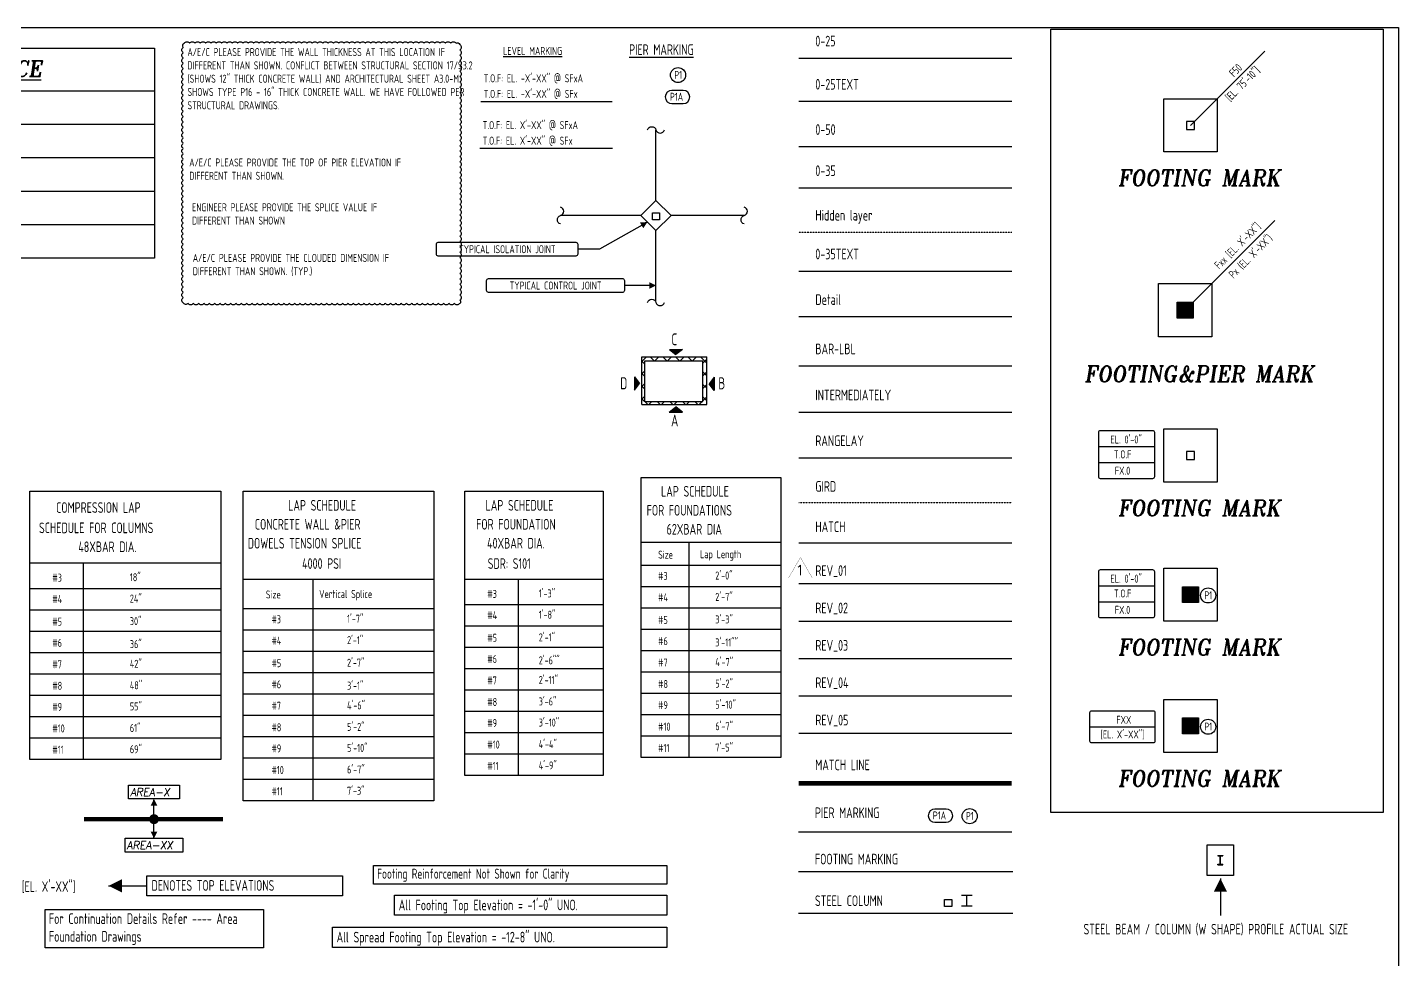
# Model space of a CAD drawing. Header units: inches. Extents: x -3675 to 25720, y -2273 to 5046.
# Drawn here: x -2571 to -1026, y -767 to 283 of the extents above; entities that cross this region are included whole.
import ezdxf
from ezdxf.enums import TextEntityAlignment as Align

# ---------------------------------------------------------------- set-up
doc = ezdxf.new("R2010")
doc.units = ezdxf.units.IN
doc.header["$LTSCALE"] = 0.025
doc.header["$MEASUREMENT"] = 0
doc.linetypes.add('HIDDEN', pattern=[6, 3, -3])
doc.linetypes.add('PHANTOM', pattern=[2.5, 1.25, -0.25, 0.25, -0.25, 0.25, -0.25])
doc.layers.get('0').update_dxf_attribs({"linetype": 'CONTINUOUS'})
for name, color, linetype in [('0-25', 7, 'CONTINUOUS'), ('0-25TEXT', 7, 'CONTINUOUS'), ('0-35', 3, 'CONTINUOUS'), ('0-35TEXT', 3, 'CONTINUOUS'), ('0-50', 10, 'CONTINUOUS'), ('BAR-LBL', 2, 'CONTINUOUS'), ('COLUMN', 1, 'CONTINUOUS'), ('DETAIL', 83, 'CONTINUOUS'), ('FOOTING MARK', 3, 'CONTINUOUS'), ('GRID', 8, 'PHANTOM'), ('Hatch', 253, 'CONTINUOUS'), ('Hgblock', 7, 'CONTINUOUS'), ('hidden', 7, 'HIDDEN'), ('INTERMEDIATERANGELAY', 7, 'CONTINUOUS'), ('MATCH LINE', 7, 'CONTINUOUS'), ('PIER MARK', 83, 'CONTINUOUS'), ('RANGELAY', 7, 'CONTINUOUS'), ('REV_02', 30, 'CONTINUOUS'), ('REV_04', 171, 'CONTINUOUS'), ('REV_05', 212, 'CONTINUOUS'), ('REV_1', 150, 'CONTINUOUS'), ('STEEL COLUMN', 171, 'CONTINUOUS')]:
    doc.layers.add(name, color=color, linetype=linetype)
doc.layers.add('REV_03', color=7, linetype='CONTINUOUS', true_color=0x9c38ff)
doc.styles.add('AR', font='ARCHQUIK.shx', dxfattribs={"width": 0.8})
doc.styles.add('ATTR', font='romans.shx', dxfattribs={"width": 0.8, "height": 1.8645})
doc.styles.add('ROMANT', font='romant')

# ---------------------------------------------------------------- blocks, each defined once
blk = doc.blocks.new('leadrblk')
blk.add_lwpolyline([(0, 0, 0, 1, 0), (1, 0, 1, 1, 0)], format="xyseb")
blk = doc.blocks.new('*U33')
at = {"layer": 'Hgblock', "color": 7}
for p, q in [((-0.062, 0), (0.062, 0)), ((-0.062, 0), (-0.062, -0.011)), ((0.062, 0), (0.062, -0.011)), ((-0.062, -0.011), (-0.017, -0.011)), ((-0.062, -0.212), (-0.017, -0.212)), ((-0.062, -0.223), (-0.062, -0.212)), ((-0.062, -0.223), (0.062, -0.223)), ((-0.003, -0.198), (-0.003, -0.025)), ((0.003, -0.198), (0.003, -0.025)), ((0.017, -0.011), (0.062, -0.011)), ((0.017, -0.212), (0.062, -0.212)), ((0.062, -0.223), (0.062, -0.212))]:
    blk.add_line(p, q, dxfattribs=at)
for centre, start, end in [((-0.017, -0.025), 0, 90), ((-0.017, -0.198), 270, 0), ((0.017, -0.025), 90, 180), ((0.017, -0.198), 180, 270)]:
    blk.add_arc(centre, 0.0139, start, end, dxfattribs=at)
at = {"layer": 'Hgblock', "color": 7, "style": 'ATTR', "width": 0.8, "flags": 9}
blk.add_attdef('ESTCODE', (0, -0.223), '', height=0.000118, dxfattribs=at)
blk = doc.blocks.new('Rev_Tri (48)')
at = {"const_width": 0.128}
blk.add_lwpolyline([(6.69, 11.58), (13.37, 0), (0, 0)], close=True, dxfattribs=at)
at = {"color": 1, "style": 'ROMANT'}
blk.add_attdef('R', (3.93, 1.52, -0.03), '', height=5.75, dxfattribs=at)

msp = doc.modelspace()

# ---------------------------------------------------------------- hatches: boundary and pattern name
at = {"layer": '0-25TEXT'}
for points in [[(-1847.76145, -79.42287), (-1840.2802, -85.16847), (-1832.79895, -79.42287)], [(-1887.06594, -125.22206), (-1881.30609, -117.72225), (-1887.06594, -110.22244)], [(-1797.11205, -110.66294), (-1802.87191, -118.16275), (-1797.11205, -125.66256)], [(-1832.77745, -150.0556), (-1840.27726, -144.29574), (-1847.77707, -150.0556)]]:
    msp.add_hatch(color=256, dxfattribs=at).paths.add_polyline_path(points)
at = {"layer": 'Hatch'}
for points in [[(-1257.73166, -44.20109), (-1257.73166, -26.20109), (-1275.73166, -26.20109), (-1275.73166, -44.20109)], [(-1251.83179, -364.86914), (-1251.83179, -346.86914), (-1269.83179, -346.86914), (-1269.83179, -364.86914)], [(-1251.83179, -512.85182), (-1251.83179, -494.85182), (-1269.83179, -494.85182), (-1269.83179, -512.85182)]]:
    msp.add_hatch(color=256, dxfattribs=at).paths.add_polyline_path(points, flags=0)
h = msp.add_hatch(dxfattribs=at)
h.set_pattern_fill('ANSI37', color=256, scale=80, style=0)
h.set_pattern_definition([(45, (5397.641, 479.986), (-7.071068, 7.071068), []), (135, (5397.641, 479.986), (-7.071068, -7.071068), [])])
h.paths.add_polyline_path([(-1878.6515, -87.88924), (-1878.6515, -141.56822), (-1805.5265, -141.56822), (-1805.5265, -87.88924)])
h.paths.add_polyline_path([(-1875.2765, -92.38924), (-1810.0265, -92.38924), (-1810.0265, -138.19322), (-1875.2765, -138.19322)], flags=16)

# ---------------------------------------------------------------- linework, layer by layer
for points in [[(-1043.72761, -601.53762), (-1418.17788, -601.53762), (-1418.17788, 281.53908), (-1043.72761, 281.53908)], [(-1290.83179, 203.10721), (-1230.83179, 203.10721), (-1230.83179, 143.10721), (-1290.83179, 143.10721)], [(-1296.73166, -5.20109), (-1236.73166, -5.20109), (-1236.73166, -65.20109), (-1296.73166, -65.20109)], [(-1290.83179, -169.055), (-1230.83179, -169.055), (-1230.83179, -229.055), (-1290.83179, -229.055)], [(-1290.83179, -325.86914), (-1230.83179, -325.86914), (-1230.83179, -385.86914), (-1290.83179, -385.86914)], [(-1290.83179, -473.85182), (-1230.83179, -473.85182), (-1230.83179, -533.85182), (-1290.83179, -533.85182)]]:
    msp.add_lwpolyline(points, close=True)
at = {"layer": '0-25'}
msp.add_lwpolyline([(-1702.02284, 248.92699), (-1462.02284, 248.92699)], dxfattribs=at)
at = {"layer": '0-25TEXT'}
for p, q in [((-1847.76145, -79.42287), (-1832.79895, -79.42287)), ((-1847.76145, -79.42287), (-1840.2802, -85.16847)), ((-1832.79895, -79.42287), (-1840.2802, -85.16847)), ((-1887.06594, -110.22244), (-1887.06594, -125.22206)), ((-1887.06594, -110.22244), (-1881.30609, -117.72225)), ((-1887.06594, -125.22206), (-1881.30609, -117.72225)), ((-1797.11205, -110.66294), (-1802.87191, -118.16275)), ((-1797.11205, -125.66256), (-1802.87191, -118.16275)), ((-1797.11205, -110.66294), (-1797.11205, -125.66256)), ((-1847.77707, -150.0556), (-1840.27726, -144.29574)), ((-1847.77707, -150.0556), (-1832.77745, -150.0556)), ((-1832.77745, -150.0556), (-1840.27726, -144.29574))]:
    msp.add_line(p, q, dxfattribs=at)
for points in [[(-1702.02284, 200.24277), (-1462.02284, 200.24277)], [(-1872.47106, 64.11684), (-1926.43068, 33.51897), (-1950.99329, 33.51897)], [(-1862.83195, -7.41713), (-1898.31743, -7.41713)], [(-2428.21184, -630.3391), (-2428.21184, -587.21224)], [(-1227.01849, -675.6663), (-1227.01849, -717.41671)], [(-2479.36978, -684.06591), (-2436.17041, -684.06591)]]:
    msp.add_lwpolyline(points, dxfattribs=at)
at = {"layer": '0-25TEXT', "const_width": 5.54795}
msp.add_lwpolyline([(-2425.43787, -608.89892, 1), (-2430.98582, -608.89892, 1)], format="xyb", close=True, dxfattribs=at)
at = {"layer": '0-35'}
for p, q in [((-1862.83195, 88.41886), (-1862.83195, 167.94829)), ((-1879.80252, 71.44829), (-1970.33195, 71.44829)), ((-1763.40227, 71.44829), (-1845.86139, 71.44829)), ((-1862.83195, -25.05171), (-1862.83195, 54.47773)), ((-1878.6515, -87.88924), (-1805.5265, -87.88924)), ((-1878.6515, -141.56822), (-1878.6515, -87.88924)), ((-1875.2765, -92.38924), (-1810.0265, -92.38924)), ((-1875.2765, -138.19322), (-1875.2765, -92.38924)), ((-1810.0265, -138.19322), (-1810.0265, -92.38924)), ((-1805.5265, -141.56822), (-1805.5265, -87.88924)), ((-1875.2765, -138.19322), (-1810.0265, -138.19322)), ((-1878.6515, -141.56822), (-1805.5265, -141.56822)), ((-1721.99013, -297.18037), (-1879.42765, -297.18037)), ((-1721.99013, -297.18037), (-1879.42765, -297.18037)), ((-2353.03664, -320.52393), (-2568.12291, -320.52393)), ((-2353.03664, -320.52393), (-2568.12291, -320.52393)), ((-1721.99013, -323.14113), (-1879.42765, -323.14113)), ((-2113.07723, -338.75136), (-2327.87479, -338.75136)), ((-2113.07723, -338.75136), (-2327.87479, -338.75136)), ((-1922.31833, -338.75136), (-2078.19258, -338.75136)), ((-1922.31833, -338.75136), (-2078.19258, -338.75136)), ((-2353.03664, -349.12774), (-2568.12291, -349.12774)), ((-1721.99013, -347.18287), (-1879.42765, -347.18287)), ((-1922.31833, -367.35517), (-2078.19258, -367.35517)), ((-2353.03664, -373.16948), (-2568.12291, -373.16948)), ((-2113.07723, -371.91724), (-2327.87479, -371.91724)), ((-1721.99013, -371.22461), (-1879.42765, -371.22461)), ((-2353.03664, -397.21122), (-2568.12291, -397.21122)), ((-2113.07723, -395.95898), (-2327.87479, -395.95898)), ((-1922.31833, -391.39691), (-2078.19258, -391.39691)), ((-1721.99013, -395.26635), (-1879.42765, -395.26635)), ((-1922.31833, -415.43865), (-2078.19258, -415.43865)), ((-2353.03664, -421.25296), (-2568.12291, -421.25296)), ((-2113.07723, -420.00072), (-2327.87479, -420.00072)), ((-1721.99013, -419.30809), (-1879.42765, -419.30809)), ((-2353.03664, -445.2947), (-2568.12291, -445.2947)), ((-2113.07723, -444.04246), (-2327.87479, -444.04246)), ((-1922.31833, -439.48039), (-2078.19258, -439.48039)), ((-1721.99013, -443.34983), (-1879.42765, -443.34983)), ((-2353.03664, -469.33644), (-2568.12291, -469.33644)), ((-2113.07723, -468.0842), (-2327.87479, -468.0842)), ((-1922.31833, -463.52212), (-2078.19258, -463.52212)), ((-1721.99013, -467.39157), (-1879.42765, -467.39157)), ((-2353.03664, -493.37818), (-2568.12291, -493.37818)), ((-2113.07723, -492.12594), (-2327.87479, -492.12594)), ((-1922.31833, -487.56386), (-2078.19258, -487.56386)), ((-1721.99013, -491.4333), (-1879.42765, -491.4333)), ((-2353.03664, -517.41992), (-2568.12291, -517.41992)), ((-2113.07723, -516.16767), (-2327.87479, -516.16767)), ((-1922.31833, -511.6056), (-2078.19258, -511.6056)), ((-1721.99013, -515.47504), (-1879.42765, -515.47504)), ((-2113.07723, -540.20941), (-2327.87479, -540.20941)), ((-1922.31833, -535.64734), (-2078.19258, -535.64734)), ((-2113.07723, -564.25115), (-2327.87479, -564.25115))]:
    msp.add_line(p, q, dxfattribs=at)
for points in [[(-1872.33195, 167.94829, -0.7488732654), (-1862.83195, 167.94829, 0.7488732654), (-1853.33195, 167.94829, 0.7488732654)], [(-1970.33195, 61.94829, -0.7488732654), (-1970.33195, 71.44829, 0.7488732654), (-1970.33195, 80.94829, 0.7488732654)], [(-1763.40227, 61.94829, -0.7488732654), (-1763.40227, 71.44829, 0.7488732654), (-1763.40227, 80.94829, 0.7488732654)], [(-1872.33195, -26.52114, -0.7488732654), (-1862.83195, -26.52114, 0.7488732654), (-1853.33195, -26.52114, 0.7488732654)]]:
    msp.add_lwpolyline(points, format="xyb", dxfattribs=at)
for points in [[(-1879.80252, 71.44829), (-1862.83195, 54.47773), (-1845.86139, 71.44829), (-1862.83195, 88.41886)], [(-1879.42765, -223.6312), (-1721.99013, -223.6312), (-1721.99013, -539.51678), (-1879.42765, -539.51678)], [(-2568.12291, -239.37808), (-2353.03664, -239.37808), (-2353.03664, -541.46166), (-2568.12291, -541.46166)], [(-2327.87479, -239.37808), (-2113.07723, -239.37808), (-2113.07723, -588.29289), (-2327.87479, -588.29289)], [(-2078.19258, -239.37808), (-1922.31833, -239.37808), (-1922.31833, -559.68908), (-2078.19258, -559.68908)], [(-1241.98272, -637.77873), (-1212.17523, -637.77873), (-1212.17523, -672.24422), (-1241.98272, -672.24422)]]:
    msp.add_lwpolyline(points, close=True, dxfattribs=at)
for points in [[(-1825.82107, -297.18037), (-1825.82107, -539.51678)], [(-1825.82107, -297.18037), (-1825.82107, -539.51678)], [(-2508.12291, -320.52393), (-2508.12291, -541.46166)], [(-2508.12291, -320.52393), (-2508.12291, -541.46166)], [(-2249.12271, -338.75136), (-2249.12271, -588.29289)], [(-2249.12271, -338.75136), (-2249.12271, -588.29289)], [(-2018.19258, -338.75136), (-2018.19258, -559.68908)], [(-2018.19258, -338.75136), (-2018.19258, -559.68908)]]:
    msp.add_lwpolyline(points, dxfattribs=at)
at = {"layer": '0-35TEXT', "color": 1}
for p, q in [((-1912.01293, 199.73084), (-2060.20265, 199.73084)), ((-1911.83284, 146.957), (-2061.32446, 146.957))]:
    msp.add_line(p, q, dxfattribs=at)
at = {"layer": '0-35TEXT'}
msp.add_lwpolyline([(-3121.78841, 283.49724), (-1026.37308, 283.49724), (-1026.37308, -2272.82815), (-3121.78841, -2272.82815)], close=True, dxfattribs=at)
for points in [[(-1702.02284, 102.8215), (-1462.02284, 102.8215)], [(-1702.02284, 8.93814), (-1462.02284, 8.93814)]]:
    msp.add_lwpolyline(points, dxfattribs=at)
at = {"layer": '0-35TEXT', "color": 1}
msp.add_lwpolyline([(-2180.81469, -682.15115), (-2180.81469, -661.08), (-1850.69, -661.08), (-1850.69, -682.15115)], close=True, dxfattribs=at)
at = {"layer": '0-50'}
for p, q in [((-2427.77482, 211.59569), (-3087.00302, 211.59569)), ((-2427.77482, 174.22453), (-3087.00302, 174.22453)), ((-2427.77482, 136.48012), (-3087.00302, 136.48012)), ((-2427.77482, 98.73572), (-3087.00302, 98.73572)), ((-2427.77482, 60.99132), (-3087.00302, 60.99132))]:
    msp.add_line(p, q, dxfattribs=at)
for points in [[(-3087.00302, 260.25998), (-2427.77482, 260.25998), (-2427.77482, 23.24691), (-3087.00302, 23.24691)], [(-2456.87591, -570.5305), (-2399.54778, -570.5305), (-2399.54778, -586.10807), (-2456.87591, -586.10807)], [(-2460.7451, -630.3391), (-2395.67859, -630.3391), (-2395.67859, -645.91667), (-2460.7451, -645.91667)], [(-2436.17041, -672.71862), (-2215.91597, -672.71862), (-2215.91597, -695.41321), (-2436.17041, -695.41321)], [(-2157.2071, -694.4818), (-1850.69, -694.4818), (-1850.69, -717.17639), (-2157.2071, -717.17639)], [(-2550.77307, -753.98145), (-2550.77307, -710.78834), (-2305.02134, -710.78834), (-2305.02134, -753.98145)], [(-2227.13861, -730.72335), (-1850.69, -730.72335), (-1850.69, -753.41794), (-2227.13861, -753.41794)]]:
    msp.add_lwpolyline(points, close=True, dxfattribs=at)
msp.add_lwpolyline([(-1702.02284, 149.21631), (-1462.02284, 149.21631)], dxfattribs=at)
for points in [[(-2108.11845, 41.26888), (-1952.99329, 41.26888, -0.4142135624), (-1950.99329, 39.26888), (-1950.99329, 27.76906, -0.4142135624), (-1952.99329, 25.76906), (-2108.11845, 25.76906, -0.4142135624), (-2110.11845, 27.76906), (-2110.11845, 39.26888, -0.4142135624)], [(-2051.57019, 0.33278), (-1900.31743, 0.33278, -0.4142135624), (-1898.31743, -1.66722), (-1898.31743, -13.16704, -0.4142135624), (-1900.31743, -15.16704), (-2051.57019, -15.16704, -0.4142135624), (-2053.57019, -13.16704), (-2053.57019, -1.66722, -0.4142135624)]]:
    msp.add_lwpolyline(points, format="xyb", close=True, dxfattribs=at)
at = {"layer": 'BAR-LBL'}
msp.add_lwpolyline([(-1702.02284, -98.01275), (-1462.02284, -98.01275)], dxfattribs=at)
at = {"layer": 'COLUMN'}
for points in [[(-1275.73166, -26.20109), (-1257.73166, -26.20109), (-1257.73166, -44.20109), (-1275.73166, -44.20109)], [(-1269.83179, -346.86914), (-1251.83179, -346.86914), (-1251.83179, -364.86914), (-1269.83179, -364.86914)], [(-1269.83179, -494.85182), (-1251.83179, -494.85182), (-1251.83179, -512.85182), (-1269.83179, -512.85182)]]:
    msp.add_lwpolyline(points, close=True, dxfattribs=at)
at = {"layer": 'DETAIL'}
msp.add_lwpolyline([(-2083.816, -27.55075, -0.52056705), (-2089.816, -27.55075, -0.52056705), (-2095.816, -27.55075, -0.52056705), (-2101.816, -27.55075, -0.52056705), (-2107.816, -27.55075, -0.52056705), (-2113.816, -27.55075, -0.52056705), (-2119.816, -27.55075, -0.52056705), (-2125.816, -27.55075, -0.52056705), (-2131.816, -27.55075, -0.52056705), (-2137.816, -27.55075, -0.52056705), (-2143.816, -27.55075, -0.52056705), (-2149.816, -27.55075, -0.52056705), (-2155.816, -27.55075, -0.52056705), (-2161.816, -27.55075, -0.52056705), (-2167.816, -27.55075, -0.52056705), (-2173.816, -27.55075, -0.52056705), (-2179.816, -27.55075, -0.52056705), (-2185.816, -27.55075, -0.52056705), (-2191.816, -27.55075, -0.52056705), (-2197.816, -27.55075, -0.52056705), (-2203.816, -27.55075, -0.52056705), (-2209.816, -27.55075, -0.52056705), (-2215.816, -27.55075, -0.52056705), (-2221.816, -27.55075, -0.52056705), (-2227.816, -27.55075, -0.52056705), (-2233.816, -27.55075, -0.52056705), (-2239.816, -27.55075, -0.52056705), (-2245.816, -27.55075, -0.52056705), (-2251.816, -27.55075, -0.52056705), (-2257.816, -27.55075, -0.52056705), (-2263.816, -27.55075, -0.52056705), (-2269.816, -27.55075, -0.52056705), (-2275.816, -27.55075, -0.52056705), (-2281.816, -27.55075, -0.52056705), (-2287.816, -27.55075, -0.52056705), (-2293.816, -27.55075, -0.52056705), (-2299.816, -27.55075, -0.52056705), (-2305.816, -27.55075, -0.52056705), (-2311.816, -27.55075, -0.52056705), (-2317.816, -27.55075, -0.52056705), (-2323.816, -27.55075, -0.52056705), (-2329.816, -27.55075, -0.52056705), (-2335.816, -27.55075, -0.52056705), (-2341.816, -27.55075, -0.52056705), (-2347.816, -27.55075, -0.52056705), (-2353.816, -27.55075, -0.52056705), (-2359.816, -27.55075, -0.52056705), (-2365.816, -27.55075, -0.52056705), (-2371.816, -27.55075, -0.52056705), (-2377.816, -27.55075, -0.52056705), (-2383.816, -27.55075, -0.52056705), (-2389.816, -27.55075, -0.52056705), (-2395.25266, -26.98741, -0.52056705), (-2395.25266, -20.98741, -0.52056705), (-2395.25266, -14.98741, -0.52056705), (-2395.25266, -8.98741, -0.52056705), (-2395.25266, -2.98741, -0.52056705), (-2395.25266, 3.01259, -0.52056705), (-2395.25266, 9.01259, -0.52056705), (-2395.25266, 15.01259, -0.52056705), (-2395.25266, 21.01259, -0.52056705), (-2395.25266, 27.01259, -0.52056705), (-2395.25266, 33.01259, -0.52056705), (-2395.25266, 39.01259, -0.52056705), (-2395.25266, 45.01259, -0.52056705), (-2395.25266, 51.01259, -0.52056705), (-2395.25266, 57.01259, -0.52056705), (-2395.25266, 63.01259, -0.52056705), (-2395.25266, 69.01259, -0.52056705), (-2395.25266, 75.01259, -0.52056705), (-2395.25266, 81.01259, -0.52056705), (-2395.25266, 87.01259, -0.52056705), (-2395.25266, 93.01259, -0.52056705), (-2395.25266, 99.01259, -0.52056705), (-2395.25266, 105.01259, -0.52056705), (-2395.25266, 111.01259, -0.52056705), (-2395.25266, 117.01259, -0.52056705), (-2395.25266, 123.01259, -0.52056705), (-2395.25266, 129.01259, -0.52056705), (-2395.25266, 135.01259, -0.52056705), (-2395.25266, 141.01259, -0.52056705), (-2395.25266, 147.01259, -0.52056705), (-2395.25266, 153.01259, -0.52056705), (-2395.25266, 159.01259, -0.52056705), (-2395.25266, 165.01259, -0.52056705), (-2395.25266, 171.01259, -0.52056705), (-2395.25266, 177.01259, -0.52056705), (-2395.25266, 183.01259, -0.52056705), (-2395.25266, 189.01259, -0.52056705), (-2395.25266, 195.01259, -0.52056705), (-2395.25266, 201.01259, -0.52056705), (-2395.25266, 207.01259, -0.52056705), (-2395.25266, 213.01259, -0.52056705), (-2395.25266, 219.01259, -0.52056705), (-2395.25266, 225.01259, -0.52056705), (-2395.25266, 231.01259, -0.52056705), (-2395.25266, 237.01259, -0.52056705), (-2395.25266, 243.01259, -0.52056705), (-2395.25266, 249.01259, -0.52056705), (-2395.25266, 255.01259, -0.52056705), (-2395.25266, 261.01259, -0.52056705), (-2394.04973, 265.80966, -0.52056705), (-2388.04973, 265.80966, -0.52056705), (-2382.04973, 265.80966, -0.52056705), (-2376.04973, 265.80966, -0.52056705), (-2370.04973, 265.80966, -0.52056705), (-2364.04973, 265.80966, -0.52056705), (-2358.04973, 265.80966, -0.52056705), (-2352.04973, 265.80966, -0.52056705), (-2346.04973, 265.80966, -0.52056705), (-2340.04973, 265.80966, -0.52056705), (-2334.04973, 265.80966, -0.52056705), (-2328.04973, 265.80966, -0.52056705), (-2322.04973, 265.80966, -0.52056705), (-2316.04973, 265.80966, -0.52056705), (-2310.04973, 265.80966, -0.52056705), (-2304.04973, 265.80966, -0.52056705), (-2298.04973, 265.80966, -0.52056705), (-2292.04973, 265.80966, -0.52056705), (-2286.04973, 265.80966, -0.52056705), (-2280.04973, 265.80966, -0.52056705), (-2274.04973, 265.80966, -0.52056705), (-2268.04973, 265.80966, -0.52056705), (-2262.04973, 265.80966, -0.52056705), (-2256.04973, 265.80966, -0.52056705), (-2250.04973, 265.80966, -0.52056705), (-2244.04973, 265.80966, -0.52056705), (-2238.04973, 265.80966, -0.52056705), (-2232.04973, 265.80966, -0.52056705), (-2226.04973, 265.80966, -0.52056705), (-2220.04973, 265.80966, -0.52056705), (-2214.04973, 265.80966, -0.52056705), (-2208.04973, 265.80966, -0.52056705), (-2202.04973, 265.80966, -0.52056705), (-2196.04973, 265.80966, -0.52056705), (-2190.04973, 265.80966, -0.52056705), (-2184.04973, 265.80966, -0.52056705), (-2178.04973, 265.80966, -0.52056705), (-2172.04973, 265.80966, -0.52056705), (-2166.04973, 265.80966, -0.52056705), (-2160.04973, 265.80966, -0.52056705), (-2154.04973, 265.80966, -0.52056705), (-2148.04973, 265.80966, -0.52056705), (-2142.04973, 265.80966, -0.52056705), (-2136.04973, 265.80966, -0.52056705), (-2130.04973, 265.80966, -0.52056705), (-2124.04973, 265.80966, -0.52056705), (-2118.04973, 265.80966, -0.52056705), (-2112.04973, 265.80966, -0.52056705), (-2106.04973, 265.80966, -0.52056705), (-2100.04973, 265.80966, -0.52056705), (-2094.04973, 265.80966, -0.52056705), (-2088.04973, 265.80966, -0.52056705), (-2083.816, 264.04338, -0.52056705), (-2083.816, 258.04338, -0.52056705), (-2083.816, 252.04338, -0.52056705), (-2083.816, 246.04338, -0.52056705), (-2083.816, 240.04338, -0.52056705), (-2083.816, 234.04338, -0.52056705), (-2083.816, 228.04338, -0.52056705), (-2083.816, 222.04338, -0.52056705), (-2083.816, 216.04338, -0.52056705), (-2083.816, 210.04338, -0.52056705), (-2083.816, 204.04338, -0.52056705), (-2083.816, 198.04338, -0.52056705), (-2083.816, 192.04338, -0.52056705), (-2083.816, 186.04338, -0.52056705), (-2083.816, 180.04338, -0.52056705), (-2083.816, 174.04338, -0.52056705), (-2083.816, 168.04338, -0.52056705), (-2083.816, 162.04338, -0.52056705), (-2083.816, 156.04338, -0.52056705), (-2083.816, 150.04338, -0.52056705), (-2083.816, 144.04338, -0.52056705), (-2083.816, 138.04338, -0.52056705), (-2083.816, 132.04338, -0.52056705), (-2083.816, 126.04338, -0.52056705), (-2083.816, 120.04338, -0.52056705), (-2083.816, 114.04338, -0.52056705), (-2083.816, 108.04338, -0.52056705), (-2083.816, 102.04338, -0.52056705), (-2083.816, 96.04338, -0.52056705), (-2083.816, 90.04338, -0.52056705), (-2083.816, 84.04338, -0.52056705), (-2083.816, 78.04338, -0.52056705), (-2083.816, 72.04338, -0.52056705), (-2083.816, 66.04338, -0.52056705), (-2083.816, 60.04338, -0.52056705), (-2083.816, 54.04338, -0.52056705), (-2083.816, 48.04338, -0.52056705), (-2083.816, 42.04338, -0.52056705), (-2083.816, 36.04338, -0.52056705), (-2083.816, 30.04338, -0.52056705), (-2083.816, 24.04338, -0.52056705), (-2083.816, 18.04338, -0.52056705), (-2083.816, 12.04338, -0.52056705), (-2083.816, 6.04338, -0.52056705), (-2083.816, 0.04338, -0.52056705), (-2083.816, -5.95662, -0.52056705), (-2083.816, -11.95662, -0.52056705), (-2083.816, -17.95662, -0.52056705), (-2083.816, -23.95662, -0.52056705)], format="xyb", close=True, dxfattribs=at)
msp.add_lwpolyline([(-1702.02284, -42.3914), (-1462.02284, -42.3914)], dxfattribs=at)
at = {"layer": 'FOOTING MARK', "color": 1}
for p, q in [((-1364.11141, -188.91165), (-1301.45245, -188.91165)), ((-1364.11141, -207.04997), (-1301.45245, -207.04997)), ((-1364.11141, -345.72578), (-1301.45245, -345.72578)), ((-1364.11141, -363.86411), (-1301.45245, -363.86411)), ((-1373.95487, -504.82699), (-1300.87342, -504.82699))]:
    msp.add_line(p, q, dxfattribs=at)
for points in [[(-1260.83179, 173.10721), (-1177.10601, 256.83298)], [(-1266.73166, -35.20109), (-1165.73072, 65.79984)]]:
    msp.add_lwpolyline(points, dxfattribs=at)
for points in [[(-1362.11141, -170.77332), (-1303.45245, -170.77332, -0.4142135624), (-1301.45245, -172.77332), (-1301.45245, -223.1883, -0.4142135624), (-1303.45245, -225.1883), (-1362.11141, -225.1883, -0.4142135624), (-1364.11141, -223.1883), (-1364.11141, -172.77332, -0.4142135624)], [(-1362.11141, -327.58745), (-1303.45245, -327.58745, -0.4142135624), (-1301.45245, -329.58745), (-1301.45245, -380.00244, -0.4142135624), (-1303.45245, -382.00244), (-1362.11141, -382.00244, -0.4142135624), (-1364.11141, -380.00244), (-1364.11141, -329.58745, -0.4142135624)], [(-1371.95487, -486.68866), (-1302.87342, -486.68866, -0.4142135624), (-1300.87342, -488.68866), (-1300.87342, -520.96532, -0.4142135624), (-1302.87342, -522.96532), (-1371.95487, -522.96532, -0.4142135624), (-1373.95487, -520.96532), (-1373.95487, -488.68866, -0.4142135624)]]:
    msp.add_lwpolyline(points, format="xyb", close=True, dxfattribs=at)
at = {"layer": 'GRID', "lineweight": -3}
msp.add_lwpolyline([(-1462.02284, -252.47566), (-1702.02284, -252.47566)], dxfattribs=at)
at = {"layer": 'Hatch'}
msp.add_lwpolyline([(-1462.02284, -297.95964), (-1702.02284, -297.95964)], dxfattribs=at)
at = {"layer": 'hidden'}
msp.add_lwpolyline([(-1702.02284, 52.6454), (-1462.02284, 52.6454)], dxfattribs=at)
at = {"layer": 'INTERMEDIATERANGELAY'}
msp.add_lwpolyline([(-1702.02284, -149.98367), (-1462.02284, -149.98367)], dxfattribs=at)
at = {"layer": 'MATCH LINE', "linetype": 'PHANTOM', "ltscale": 10, "const_width": 5}
for points in [[(-1462.16357, -568.51072), (-1702.16357, -568.51072)], [(-2350.56128, -608.89892), (-2507.04452, -608.89892)]]:
    msp.add_lwpolyline(points, dxfattribs=at)
at = {"layer": 'PIER MARK', "color": 1}
for points in [[(-1844.77108, 197.55965), (-1832.26911, 197.55965, 1), (-1832.26911, 212.55965), (-1844.77108, 212.55965, 1)], [(-1548.60739, -612.44179), (-1536.10542, -612.44179, 1), (-1536.10542, -597.44179), (-1548.60739, -597.44179, 1)]]:
    msp.add_lwpolyline(points, format="xyb", close=True, dxfattribs=at)
at = {"layer": 'PIER MARK'}
for points in [[(-1702.16357, -623.10294), (-1462.16357, -623.10294)], [(-1702.43726, -668.02865), (-1460.95667, -668.02865)]]:
    msp.add_lwpolyline(points, dxfattribs=at)
at = {"layer": 'PIER MARK', "color": 1}
for centre in [(-1837.94616, 229.78216), (-1240.88741, -356.71195), (-1240.88741, -504.69463), (-1509.4434, -605.48144)]:
    msp.add_circle(centre, 8.5, dxfattribs=at)
at = {"layer": 'RANGELAY'}
msp.add_lwpolyline([(-1702.02284, -201.57502), (-1462.02284, -201.57502)], dxfattribs=at)
at = {"layer": 'REV_02'}
msp.add_lwpolyline([(-1702.02284, -385.57036), (-1462.02284, -385.57036)], dxfattribs=at)
at = {"layer": 'REV_03'}
msp.add_lwpolyline([(-1702.02284, -427.69711), (-1462.02284, -427.69711)], dxfattribs=at)
at = {"layer": 'REV_04'}
msp.add_lwpolyline([(-1702.02284, -469.82385), (-1462.02284, -469.82385)], dxfattribs=at)
at = {"layer": 'REV_05'}
msp.add_lwpolyline([(-1702.02284, -511.9506), (-1462.02284, -511.9506)], dxfattribs=at)
at = {"layer": 'REV_1'}
msp.add_lwpolyline([(-1702.02284, -343.44361), (-1462.02284, -343.44361)], dxfattribs=at)
at = {"layer": 'STEEL COLUMN', "color": 171}
for points in [[(-1265.33179, 168.60721), (-1256.33179, 168.60721), (-1256.33179, 177.60721), (-1265.33179, 177.60721)], [(-1858.85209, 66.63739), (-1866.85177, 66.63739), (-1866.85177, 74.63707), (-1858.85209, 74.63707)], [(-1265.33179, -203.555), (-1256.33179, -203.555), (-1256.33179, -194.555), (-1265.33179, -194.555)]]:
    msp.add_lwpolyline(points, close=True, dxfattribs=at)
for points in [[(-1518.64156, -694.5958), (-1506.64156, -694.5958)], [(-1512.64156, -706.5958), (-1512.64156, -694.5958)], [(-1518.64156, -706.5958), (-1506.64156, -706.5958)], [(-1702.43726, -715.00251), (-1460.95667, -715.00251)]]:
    msp.add_lwpolyline(points, dxfattribs=at)
at = {"layer": 'STEEL COLUMN', "color": 171, "elevation": -6.6}
msp.add_lwpolyline([(-1529.72221, -707.28124), (-1537.72189, -707.28124), (-1537.72189, -699.28156), (-1529.72221, -699.28156)], close=True, dxfattribs=at)

# ---------------------------------------------------------------- block references
at = {"layer": '0-25', "xscale": 2, "yscale": 2, "zscale": 2}
msp.add_blockref('Rev_Tri (48)', (-1713.48917, -337.02801, -0.2), dxfattribs=at).add_auto_attribs({'R': '1'})
at = {"layer": '0-25TEXT', "yscale": 3.000944881889763}
for p, xscale, rotation in [((-1872.47106, 64.11684), 7.498582677165356, 209.5554574732592), ((-1862.83195, -7.41713), 7.498582677165356, 180.000003070469), ((-2428.21184, -586.10807), -7.498582677165356, 89.99999539429635), ((-2428.21184, -630.3391), 7.498582677165356, 90.00000460570351)]:
    msp.add_blockref('leadrblk', p, dxfattribs=dict(at, xscale=xscale, rotation=rotation))
at = {"layer": '0-25TEXT', "xscale": 14.99716535433071, "yscale": 6.001889763779527, "zscale": 2}
msp.add_blockref('leadrblk', (-2479.36978, -684.06591), dxfattribs=at)
at = {"layer": '0-25TEXT', "xscale": 14.99716535433071, "yscale": 6.001889763779527, "zscale": 2, "rotation": 270}
msp.add_blockref('leadrblk', (-1227.01849, -675.6663), dxfattribs=at)
at = {"layer": 'STEEL COLUMN', "color": 171, "xscale": 47.02, "yscale": 47.02, "zscale": 47.02}
msp.add_blockref('*U33', (-1227.07898, -649.77873), dxfattribs=at)

# ---------------------------------------------------------------- texts
at = {"color": 7, "linetype": 'Continuous', "style": 'ROMANT', "oblique": 9, "width": 0.95}
for s, height, p in [('%%UAREA-A PLACING DRAWING REFERENCE', 18, (-3035.35012, 228.00194)), ('AREA-X', 9, (-2455.0658, -582.94901)), ('AREA-XX', 9, (-2458.93499, -642.75761))]:
    msp.add_text(s, height=height, dxfattribs=at).set_placement(p)
at = {"linetype": 'Continuous', "style": 'ROMANT', "oblique": 9, "width": 0.95}
for s, p in [('FOOTING MARK', (-1251.41294, 105.00478)), ('FOOTING&PIER MARK', (-1251.41294, -116.12456)), ('FOOTING MARK', (-1251.41294, -267.15743)), ('FOOTING MARK', (-1251.41294, -423.97156)), ('FOOTING MARK', (-1251.41294, -571.95425))]:
    msp.add_text(s, height=18, dxfattribs=at).set_placement(p, align=Align.CENTER)
at = {"layer": '0-25', "style": 'AR', "width": 0.8}
msp.add_text('0-25', height=12.02087, dxfattribs=at).set_placement((-1683.29058, 262.08876))
at = {"layer": '0-25TEXT', "style": 'AR', "width": 0.8}
msp.add_text('0-25TEXT', height=12.02087, dxfattribs=at).set_placement((-1683.29058, 213.40454))
at = {"layer": '0-35TEXT', "style": 'AR', "width": 0.8}
for s, height, p in [('%%ULEVEL MARKING', 9, (-2034.98593, 252.46974)), ('T.O.F: EL. -X\'-XX" @ SFxA', 9, (-2056.86467, 221.61244)), ('T.O.F: EL. -X\'-XX" @ SFx', 9, (-2056.86467, 204.07604)), ('T.O.F: EL. X\'-XX" @ SFxA', 9, (-2057.98648, 168.8386)), ('T.O.F: EL. X\'-XX" @ SFx', 9, (-2057.98648, 151.30221)), ('0-35', 12.02087, (-1683.29058, 115.98327)), ('0-35TEXT', 12.02087, (-1683.29058, 22.0999)), ('C', 13.46625, (-1845.43812, -74.79429)), ('D', 13.49966, (-1903.11669, -124.36951)), ('B', 13.49966, (-1792.61363, -124.36951)), ('A', 13.49966, (-1845.86505, -166.28545)), ('LAP SCHEDULE', 12.0208696, (-1857.10547, -245.39605)), ('COMPRESSION LAP', 12.0208696, (-2538.45047, -263.67283)), ('LAP SCHEDULE', 12.0208696, (-2277.06534, -261.14294)), ('LAP SCHEDULE', 12.0208696, (-2054.7542, -261.14294)), ('FOR FOUNDATIONS', 12.0208696, (-1873.28837, -266.76649)), ('SCHEDULE FOR COLUMNS', 12.0208696, (-2557.75092, -286.5612)), ('CONCRETE WALL &PIER', 12.0208696, (-2314.64795, -282.51337)), ('FOR FOUNDATION', 12.0208696, (-2065.36059, -282.51337)), ('62XBAR DIA', 12.02087, (-1850.84153, -288.13691)), (' DOWELS TENSION SPLICE', 12.0208696, (-2327.83887, -303.88381)), ('40XBAR DIA.', 12.0208696, (-2053.01996, -303.88381)), ('48XBAR DIA.', 12.0208696, (-2513.44212, -307.93163)), ('Size', 9.015652, (-1860.37618, -315.28369)), ('4000 PSI', 12.02087, (-2261.36181, -326.78403)), ('SDR: S101', 12.02087, (-2052.32348, -326.78403)), ('#3', 9.015652, (-2542.67802, -341.2703)), ('#3', 9.015652, (-1860.37618, -339.32543)), ('Size', 9.015652, (-2302.20766, -360.15229)), ('#3', 9.015652, (-2052.74769, -359.49773)), ('#4', 9.015652, (-1860.37618, -363.36717)), ('#4', 9.015652, (-2542.67802, -365.31204)), ('#5', 9.015652, (-2542.67802, -390.76372)), ('#3', 9.015652, (-2295.8769, -388.10154)), ('#4', 9.015652, (-2052.74769, -383.53947)), ('#5', 9.015652, (-1860.37618, -388.81884)), ('#5', 9.015652, (-2052.74769, -408.99114)), ('#6', 9.015652, (-2542.67802, -414.67115)), ('#4', 9.015652, (-2295.8769, -412.14328)), ('#6', 9.015652, (-1860.37618, -412.72627)), ('#7', 9.015652, (-2542.67802, -438.80713)), ('#5', 9.015652, (-2295.8769, -437.59495)), ('#6', 9.015652, (-2052.74769, -432.89857)), ('#7', 9.015652, (-1860.37618, -436.86226)), ('#8', 9.015652, (-2542.67802, -463.06733)), ('#6', 9.015652, (-2295.8769, -461.50238)), ('#7', 9.015652, (-2052.74769, -457.03456)), ('#8', 9.015652, (-1860.37618, -461.12246)), ('#9', 9.015652, (-2542.67802, -486.8456)), ('#7', 9.015652, (-2295.8769, -485.63837)), ('#8', 9.015652, (-2052.74769, -481.29475)), ('#9', 9.015652, (-1860.37618, -484.90073)), ('#10', 9.015652, (-2542.67802, -511.13123)), ('#8', 9.015652, (-2295.8769, -509.89856)), ('#9', 9.015652, (-2052.74769, -505.07302)), ('#10', 9.015652, (-1860.37618, -509.18636)), ('#9', 9.015652, (-2295.8769, -533.67684)), ('#10', 9.015652, (-2052.74769, -529.35866)), ('#11', 9.015652, (-1860.37618, -533.17534)), ('#11', 9.015652, (-2542.67802, -535.12022)), ('#10', 9.015652, (-2295.8769, -557.96247)), ('#11', 9.015652, (-2052.74769, -553.34764)), ('#11', 9.015652, (-2295.8769, -581.95145)), ('[EL. X\'-XX"]', 12, (-2577.20303, -690.84489)), ('DENOTES TOP ELEVATIONS', 12, (-2431.02753, -689.58123)), ('Footing Reinforcement Not Shown for Clarity', 11.2497187, (-2176.87729, -675.97242)), ('All Footing Top Elevation = -1\'-0" UNO.', 12, (-2152.58952, -711.57917)), ('All Spread Footing Top Elevation = -12-8" UNO.', 12, (-2222.52103, -747.82071))]:
    msp.add_text(s, height=height, dxfattribs=at).set_placement(p)
at = {"layer": '0-35TEXT', "color": 1, "style": 'AR', "width": 0.8}
for s, height, p in [('Lap Length', 9.015652, (-1813.22098, -314.74957)), ('18"', 9.015652, (-2455.41887, -340.73618)), ('2\'-0"', 9.015652, (-1795.98075, -338.79131)), ('24"', 9.015652, (-2455.41887, -364.77792)), ('Vertical Splice', 9.0156522, (-2242.11935, -359.61817)), ('1\'-3"', 9.015652, (-1994.85296, -358.96361)), ('2\'-7"', 9.015652, (-1795.98075, -362.83305)), ('30"', 9.015652, (-2455.41887, -390.2296)), ('1\'-7"', 9.015652, (-2210.78599, -387.56742)), ('1\'-8"', 9.015652, (-1994.85296, -383.00535)), ('3\'-3"', 9.015652, (-1795.98075, -388.28472)), ('2\'-1"', 9.015652, (-2210.78599, -411.60916)), ('2\'-1"', 9.015652, (-1994.85296, -408.45702)), ('36"', 9.015652, (-2455.41887, -416.13114)), ('3\'-11""', 9.015652, (-1795.98075, -414.18627)), ('42"', 9.015652, (-2455.41887, -438.27301)), ('2\'-7"', 9.015652, (-2210.78599, -437.06083)), ('2\'-6""', 9.015652, (-1994.85296, -434.35856)), ('4\'-7"', 9.015652, (-1795.98075, -436.32814)), ('2\'-11"', 9.015652, (-1994.85296, -456.50044)), ('48"', 9.015652, (-2455.41887, -462.53321)), ('3\'-1"', 9.015652, (-2210.78599, -462.96238)), ('5\'-2"', 9.015652, (-1795.98075, -460.58834)), ('55"', 9.015652, (-2455.41887, -486.31148)), ('4\'-6"', 9.015652, (-2210.78599, -485.10425)), ('3\'-6"', 9.015652, (-1994.85296, -480.76063)), ('5\'-10"', 9.015652, (-1795.98075, -484.36661)), ('3\'-10"', 9.015652, (-1994.85296, -504.53891)), ('61"', 9.015652, (-2455.41887, -510.59711)), ('5\'-2"', 9.015652, (-2210.78599, -509.36445)), ('6\'-7"', 9.015652, (-1795.98075, -508.65224)), ('69"', 9.015652, (-2455.41887, -534.5861)), ('5\'-10"', 9.015652, (-2210.78599, -533.14272)), ('4\'-4"', 9.015652, (-1994.85296, -528.82454)), ('7\'-5"', 9.015652, (-1795.98075, -532.64122)), ('6\'-7"', 9.015652, (-2210.78599, -557.42835)), ('4\'-9"', 9.015652, (-1994.85296, -552.81352)), ('7\'-3"', 9.015652, (-2210.78599, -581.41733))]:
    msp.add_text(s, height=height, dxfattribs=at).set_placement(p)
at = {"layer": '0-35TEXT', "char_height": 12, "style": 'AR'}
for s, insert, width, attachment_point in [('For Continuation Details Refer ---- Area Foundation Drawings', (-2546.57307, -714.98834), 237.6827586, 1), ('STEEL BEAM / COLUMN (W SHAPE) PROFILE ACTUAL SIZE', (-1232.22449, -726.8564), 291.8808597, 2)]:
    msp.add_mtext(s, dxfattribs=dict(at, insert=insert, width=width, attachment_point=attachment_point))
at = {"layer": '0-50', "style": 'AR', "width": 0.8}
msp.add_text('0-50', height=12.02087, dxfattribs=at).set_placement((-1683.29058, 162.37808))
at = {"layer": 'BAR-LBL', "style": 'AR', "width": 0.8}
msp.add_text('BAR-LBL', height=12.02087, dxfattribs=at).set_placement((-1683.29058, -84.85098))
at = {"layer": 'DETAIL', "style": 'AR', "width": 0.8}
for s, p in [('TYPICAL ISOLATION JOINT', (-2030.25292, 29.01988)), ('TYPICAL CONTROL JOINT', (-1975.90012, -11.91622))]:
    msp.add_text(s, height=8.999775, dxfattribs=at).set_placement(p, align=Align.CENTER)
msp.add_text('Detail', height=12.02087, dxfattribs=at).set_placement((-1683.29058, -29.22963))
at = {"layer": 'DETAIL', "char_height": 9, "attachment_point": 1, "style": 'AR'}
for s, insert, width in [('A/E/C PLEASE PROVIDE THE WALL THICKNESS AT THIS LOCATION IF DIFFERENT THAN SHOWN. CONFLICT BETWEEN STRUCTURAL SECTION 17/S3.2 (SHOWS 12" THICK CONCRETE WALL) AND ARCHITECTURAL SHEET A3.0-M SHOWS TYPE P16 - 16" THICK CONCRETE WALL. WE HAVE FOLLOWED PER STRUCTURAL DRAWINGS.', (-2390.55637, 260.20878), 305.9295977), ('A/E/C PLEASE PROVIDE THE TOP OF PIER ELEVATION IF DIFFERENT THAN SHOWN.', (-2388.50588, 135.75212), 227.603838), ('ENGINEER PLEASE PROVIDE THE SPLICE VALUE IF DIFFERENT THAN SHOWN', (-2385.3826, 85.24674), 227.603838), ('A/E/C PLEASE PROVIDE THE CLOUDED DIMENSION IF DIFFERENT THAN SHOWN. (TYP.)', (-2384.5434, 28.20337), 230.1531241)]:
    msp.add_mtext(s, dxfattribs=dict(at, insert=insert, width=width))
at = {"layer": 'FOOTING MARK', "style": 'AR', "width": 0.8}
msp.add_text('[EL. 75\'-10"]', height=8.999775, rotation=45, dxfattribs=at).set_placement((-1216.13046, 199.45733))
for s, p in [('F50', (-1206.81504, 231.99732)), ('Fxx [EL. X\'-XX"]', (-1204.58234, 34.27249))]:
    msp.add_text(s, height=8.999775, rotation=45, dxfattribs=at).set_placement(p, align=Align.CENTER)
for s, p in [('EL. 0\'-0"', (-1333.20673, -185.49379)), ('T.O.F', (-1337.11219, -202.20839)), ('FX.0', (-1337.3085, -220.65516)), ('EL. 0\'-0"', (-1333.20673, -342.30793)), ('T.O.F', (-1337.11219, -359.02253)), ('FX.0', (-1337.3085, -377.4693)), ('FXX', (-1335.81236, -501.40913)), ('[EL. X\'-XX"]', (-1337.3085, -517.91163))]:
    msp.add_text(s, height=8.999775, dxfattribs=at).set_placement(p, align=Align.CENTER)
at = {"layer": 'GRID', "lineweight": -3, "style": 'AR', "width": 0.8}
msp.add_text('GIRD', height=12.02087, dxfattribs=at).set_placement((-1683.29058, -239.90453))
at = {"layer": 'Hatch', "style": 'AR', "width": 0.8}
msp.add_text('HATCH', height=12.02087, dxfattribs=at).set_placement((-1683.29058, -285.3885))
at = {"layer": 'hidden', "style": 'AR', "width": 0.8}
msp.add_text('Hidden layer', height=12.0208696, dxfattribs=at).set_placement((-1683.29058, 65.80717))
at = {"layer": 'INTERMEDIATERANGELAY', "style": 'AR', "width": 0.8}
msp.add_text('INTERMEDIATELY', height=12.0208696, dxfattribs=at).set_placement((-1683.29058, -136.8219))
at = {"layer": 'MATCH LINE', "linetype": 'PHANTOM', "ltscale": 10, "style": 'AR', "width": 0.8}
msp.add_text('MATCH LINE', height=12.02087, dxfattribs=at).set_placement((-1683.43131, -553.71101, -5.5))
at = {"layer": 'PIER MARK', "style": 'AR', "width": 0.8}
for s, height, p in [('%%UPIER MARKING', 12, (-1893.03056, 252.46974)), ('PIER MARKING', 12, (-1683.75533, -607.66518, -4.4)), ('P1A', 9, (-1550.94272, -609.15972)), ('P1', 9, (-1513.71325, -609.80574)), ('FOOTING MARKING', 12, (-1683.75533, -659.85583, -4.4))]:
    msp.add_text(s, height=height, dxfattribs=at).set_placement(p)
at = {"layer": 'PIER MARK', "color": 3, "style": 'AR', "width": 0.8}
for s, p in [('P1', (-1842.21601, 225.45786)), ('P1A', (-1847.1064, 200.84172)), ('P1', (-1245.15726, -361.03625)), ('P1', (-1245.15726, -509.01893))]:
    msp.add_text(s, height=9, dxfattribs=at).set_placement(p)
at = {"layer": 'PIER MARK', "style": 'AR', "width": 0.8}
msp.add_text('Px (EL. X\'-XX")', height=8.999775, rotation=45, dxfattribs=at).set_placement((-1189.89343, 22.38146), align=Align.CENTER)
at = {"layer": 'RANGELAY', "style": 'AR', "width": 0.8}
msp.add_text('RANGELAY', height=12.02087, dxfattribs=at).set_placement((-1683.29058, -188.41325))
at = {"layer": 'REV_02', "style": 'AR', "width": 0.8}
msp.add_text('REV_02', height=12.02087, dxfattribs=at).set_placement((-1683.29058, -376.85154, -1.1))
at = {"layer": 'REV_03', "style": 'AR', "width": 0.8}
msp.add_text('REV_03', height=12.02087, dxfattribs=at).set_placement((-1683.29058, -418.97828, -2.2))
at = {"layer": 'REV_04', "style": 'AR', "width": 0.8}
msp.add_text('REV_04', height=12.02087, dxfattribs=at).set_placement((-1683.29058, -461.10503, -3.3))
at = {"layer": 'REV_05', "style": 'AR', "width": 0.8}
msp.add_text('REV_05', height=12.02087, dxfattribs=at).set_placement((-1683.29058, -503.23178, -4.4))
at = {"layer": 'REV_1', "style": 'AR', "width": 0.8}
msp.add_text('REV_01', height=12.02087, dxfattribs=at).set_placement((-1683.29058, -334.72479))
at = {"layer": 'STEEL COLUMN', "color": 171, "style": 'AR', "width": 0.8}
msp.add_text('STEEL COLUMN', height=12, dxfattribs=at).set_placement((-1683.75533, -706.82969, -4.4))

doc.saveas('drawing.dxf')
